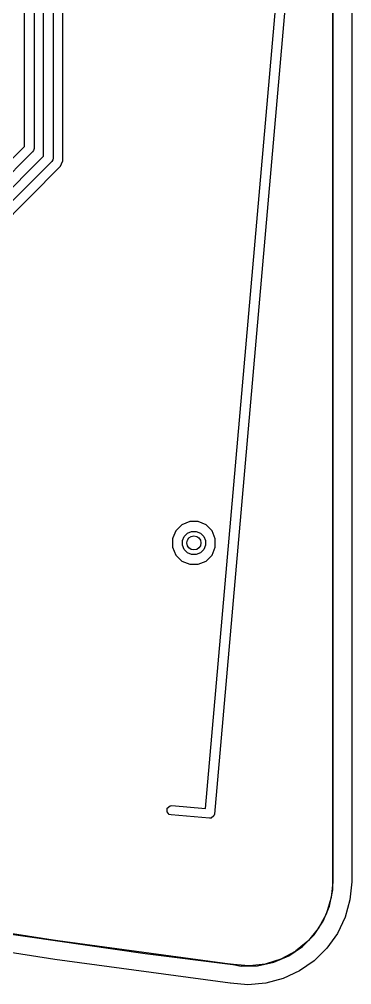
# Model space of a CAD drawing. Extents: x 125.5 to 181.1, y -135.3 to -67.6.
# Drawn here: x 177.54 to 181.08, y -135.31 to -125.02 of the extents above; entities that cross this region are included whole.
import ezdxf

# ---------------------------------------------------------------- set-up
doc = ezdxf.new("R2010")
doc.units = 0
doc.layers.add('BLACK', color=7, linetype='CONTINUOUS')

msp = doc.modelspace()

# ---------------------------------------------------------------- linework, layer by layer
at = {"layer": 'BLACK', "linetype": 'CONTINUOUS'}
for p, q in [((180.88, -134.209337), (180.88, -102)), ((181.08, -102), (181.08, -134.21)), ((180.8795, -102.033285), (180.8795, -134.206215)), ((180.638664, -121.831974), (179.618942, -133.487452)), ((179.523679, -133.428926), (180.534686, -121.873068)), ((177.7992, -126.478958), (177.7992, -122.871042)), ((177.9008, -122.85), (177.9008, -126.5)), ((178.0033, -126.530493), (178.0033, -122.819507)), ((177.595, -126.378958), (177.595, -122.955624)), ((177.6966, -122.934582), (177.6966, -126.4)), ((176.976662, -126.997296), (177.595, -126.378958)), ((177.681721, -126.435921), (177.033625, -127.084017)), ((177.692733, -126.419441), (177.681721, -126.435921)), ((177.6966, -126.4), (177.692733, -126.41944)), ((177.692733, -126.41944), (177.692733, -126.419441)), ((176.782763, -127.495395), (177.7992, -126.478958)), ((177.885921, -126.535921), (176.839726, -127.582116)), ((177.896933, -126.519441), (177.885921, -126.535921)), ((177.9008, -126.5), (177.896933, -126.51944)), ((177.896933, -126.51944), (177.896933, -126.519441)), ((177.979961, -126.586838), (177.989768, -126.563162)), ((177.989768, -126.563162), (178.0033, -126.530493)), ((176.890643, -127.676156), (177.979961, -126.586838)), ((179.354746, -130.3725), (179.271134, -130.407134)), ((179.354747, -130.3725), (179.354746, -130.3725)), ((179.445253, -130.3725), (179.354747, -130.3725)), ((179.528868, -130.407135), (179.445253, -130.3725)), ((179.207134, -130.471134), (179.176346, -130.545463)), ((179.207138, -130.471128), (179.207134, -130.471134)), ((179.271128, -130.407138), (179.207138, -130.471128)), ((179.271134, -130.407134), (179.271128, -130.407138)), ((179.330554, -130.496066), (179.375614, -130.477402)), ((179.375614, -130.477402), (179.424386, -130.477402)), ((179.424386, -130.477402), (179.469446, -130.496066)), ((179.592865, -130.471132), (179.528868, -130.407135)), ((179.6275, -130.554747), (179.592865, -130.471132)), ((179.176346, -130.545463), (179.1725, -130.554747)), ((179.1725, -130.554747), (179.1725, -130.645253)), ((179.277402, -130.575614), (179.296066, -130.530554)), ((179.277402, -130.624386), (179.277402, -130.575614)), ((179.296066, -130.530554), (179.330554, -130.496066)), ((179.469446, -130.496066), (179.503934, -130.530554)), ((179.503934, -130.530554), (179.522598, -130.575614)), ((179.522598, -130.575614), (179.522598, -130.624386)), ((179.6275, -130.645253), (179.6275, -130.554747)), ((179.1725, -130.645253), (179.207135, -130.728868)), ((179.296066, -130.669446), (179.277402, -130.624386)), ((179.330554, -130.703934), (179.296066, -130.669446)), ((179.503934, -130.669446), (179.469446, -130.703934)), ((179.522598, -130.624386), (179.503934, -130.669446)), ((179.592865, -130.728868), (179.6275, -130.645253)), ((179.207135, -130.728868), (179.271132, -130.792865)), ((179.375614, -130.722598), (179.330554, -130.703934)), ((179.424386, -130.722598), (179.375614, -130.722598)), ((179.469446, -130.703934), (179.424386, -130.722598)), ((179.528868, -130.792865), (179.592865, -130.728868)), ((179.271132, -130.792865), (179.354747, -130.8275)), ((179.354747, -130.8275), (179.354749, -130.8275)), ((179.354749, -130.8275), (179.445251, -130.8275)), ((179.445251, -130.8275), (179.445253, -130.8275)), ((179.445253, -130.8275), (179.528868, -130.792865)), ((179.113006, -133.462396), (179.116341, -133.424274)), ((179.137605, -133.491712), (179.113006, -133.462396)), ((179.116341, -133.424274), (179.145657, -133.399675)), ((179.145657, -133.399675), (179.16505, -133.397551)), ((179.16505, -133.397551), (179.523679, -133.428926)), ((179.156334, -133.497171), (179.137605, -133.491712)), ((179.564774, -133.532904), (179.156334, -133.497171)), ((179.584167, -133.53078), (179.564774, -133.532904)), ((179.613483, -133.506181), (179.584167, -133.53078)), ((179.618942, -133.487452), (179.613483, -133.506181)), ((180.87921, -134.211589), (180.861307, -134.3772)), ((180.878914, -134.296375), (180.88, -134.209337)), ((180.8795, -134.206215), (180.87921, -134.211589)), ((181.079993, -134.211142), (181.061247, -134.401707)), ((181.08, -134.21), (181.079916, -134.210844)), ((181.079916, -134.210844), (181.079993, -134.211142)), ((180.859361, -134.386611), (180.810717, -134.543758)), ((180.843463, -134.467795), (180.878914, -134.296375)), ((180.861307, -134.3772), (180.859361, -134.386611)), ((180.775869, -134.629265), (180.843463, -134.467795)), ((181.061247, -134.401707), (181.009929, -134.586186)), ((177.947645, -134.837795), (176.088693, -134.55291)), ((180.807006, -134.552624), (180.729192, -134.697564)), ((180.810717, -134.543758), (180.807006, -134.552624)), ((181.009929, -134.586186), (180.927576, -134.759057)), ((180.678631, -134.774821), (180.775869, -134.629265)), ((180.729192, -134.697564), (180.723853, -134.705555)), ((177.919443, -135.036307), (176.056147, -134.750756)), ((177.016843, -134.703985), (178.879174, -134.972732)), ((180.55534, -134.899083), (180.678631, -134.774821)), ((180.723853, -134.705555), (180.619749, -134.832927)), ((180.927576, -134.759057), (180.816655, -134.915142)), ((177.948511, -134.83792), (177.947645, -134.837795)), ((179.780885, -135.085998), (177.948511, -134.83792)), ((180.410553, -134.997461), (180.55534, -134.899083)), ((180.53781, -134.902179), (180.486433, -134.944848)), ((180.612983, -134.839746), (180.53781, -134.902179)), ((180.619749, -134.832927), (180.612983, -134.839746)), ((178.879174, -134.972732), (179.812549, -135.09079)), ((180.249618, -135.066321), (180.410553, -134.997461)), ((180.478484, -134.950249), (180.334157, -135.0292)), ((180.486433, -134.944848), (180.478484, -134.950249)), ((180.816655, -134.915142), (180.680485, -135.049768)), ((179.787451, -135.289209), (177.919443, -135.036307)), ((179.789906, -135.086206), (179.780885, -135.085998)), ((179.813799, -135.090386), (179.789906, -135.086206)), ((179.812549, -135.09079), (179.814808, -135.091712)), ((179.816132, -135.090738), (179.813799, -135.090386)), ((179.814808, -135.091712), (179.817237, -135.091497)), ((179.818414, -135.091027), (179.816132, -135.090738)), ((179.817237, -135.091497), (179.817237, -135.091496)), ((179.817237, -135.091496), (179.903467, -135.106492)), ((179.820851, -135.091275), (179.818414, -135.091027)), ((179.986151, -135.104025), (179.820851, -135.091275)), ((179.903467, -135.106492), (180.078482, -135.103118)), ((179.99576, -135.10384), (179.986151, -135.104025)), ((180.159172, -135.084876), (179.99576, -135.10384)), ((180.078482, -135.103118), (180.249618, -135.066321)), ((180.168568, -135.082855), (180.159172, -135.084876)), ((180.325321, -135.03298), (180.168568, -135.082855)), ((180.334157, -135.0292), (180.325321, -135.03298)), ((180.680485, -135.049768), (180.523146, -135.158904)), ((180.523146, -135.158904), (180.349348, -135.239281)), ((179.788792, -135.289026), (179.787451, -135.28921)), ((179.787451, -135.28921), (179.787451, -135.289209)), ((179.97353, -135.305065), (179.788792, -135.289026)), ((180.164296, -135.288492), (179.97353, -135.305065)), ((180.349348, -135.239281), (180.164296, -135.288492))]:
    msp.add_line(p, q, dxfattribs=at)
at = {"layer": 'BLACK'}
msp.add_circle((179.4, -130.6), 0.075, dxfattribs=at)

doc.saveas('drawing.dxf')
